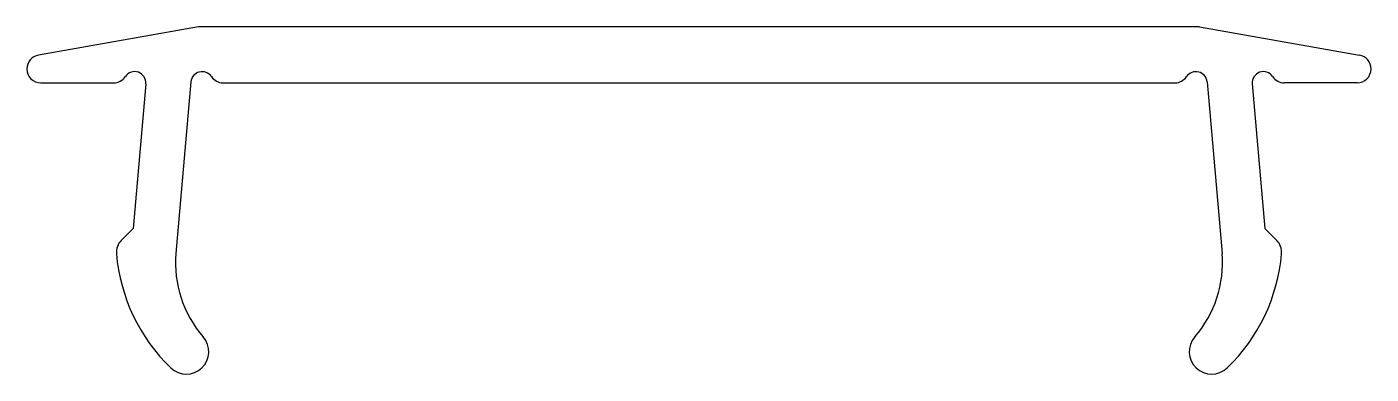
# Model space of a CAD drawing. Extents: x 580.8 to 604.8, y 732.2 to 738.4.
import ezdxf

# ---------------------------------------------------------------- set-up
doc = ezdxf.new("R2010")
doc.units = 0
doc.layers.get('0').update_dxf_attribs({"linetype": 'CONTINUOUS'})

msp = doc.modelspace()

# ---------------------------------------------------------------- linework, layer by layer
for p, q in [((583.895, 738.353), (581.038, 737.849)), ((601.768, 738.353), (583.895, 738.353)), ((601.768, 738.353), (604.625, 737.849)), ((581.081, 737.353), (582.382, 737.353)), ((582.955, 737.335), (582.729, 734.753)), ((583.761, 737.37), (583.493, 734.307)), ((584.334, 737.353), (601.329, 737.353)), ((601.902, 737.37), (602.17, 734.307)), ((602.708, 737.335), (602.934, 734.753)), ((604.581, 737.353), (603.281, 737.353)), ((582.729, 734.753), (582.517, 734.54)), ((602.934, 734.753), (603.146, 734.54))]:
    msp.add_line(p, q)
for centre, radius, start, end in [((581.081, 737.603), 0.25, 100, 180), ((604.581, 737.603), 0.25, 0, 80), ((581.081, 737.603), 0.25, 180, 270), ((582.756, 737.353), 0.2, 355, 146.2509), ((583.96, 737.353), 0.2, 33.749, 175), ((601.703, 737.353), 0.2, 5, 146.251), ((602.907, 737.353), 0.2, 33.7491, 185), ((604.581, 737.603), 0.25, 270, 0), ((582.382, 737.603), 0.25, 270, 326.2509), ((584.334, 737.603), 0.25, 213.749, 270), ((601.329, 737.603), 0.25, 270, 326.251), ((603.281, 737.603), 0.25, 213.7491, 270), ((582.729, 734.328), 0.3, 135, 184.8167), ((602.934, 734.328), 0.3, 355.1833, 45), ((585.619, 734.572), 3.2, 184.8167, 226.1501), ((585.485, 734.133), 2, 175, 221.1759), ((600.178, 734.133), 2, 318.8241, 5), ((600.044, 734.572), 3.2, 313.8499, 355.1833), ((583.679, 732.553), 0.4, 226.1501, 41.1759), ((601.984, 732.553), 0.4, 138.8241, 313.8499)]:
    msp.add_arc(centre, radius, start, end)

doc.saveas('drawing.dxf')
